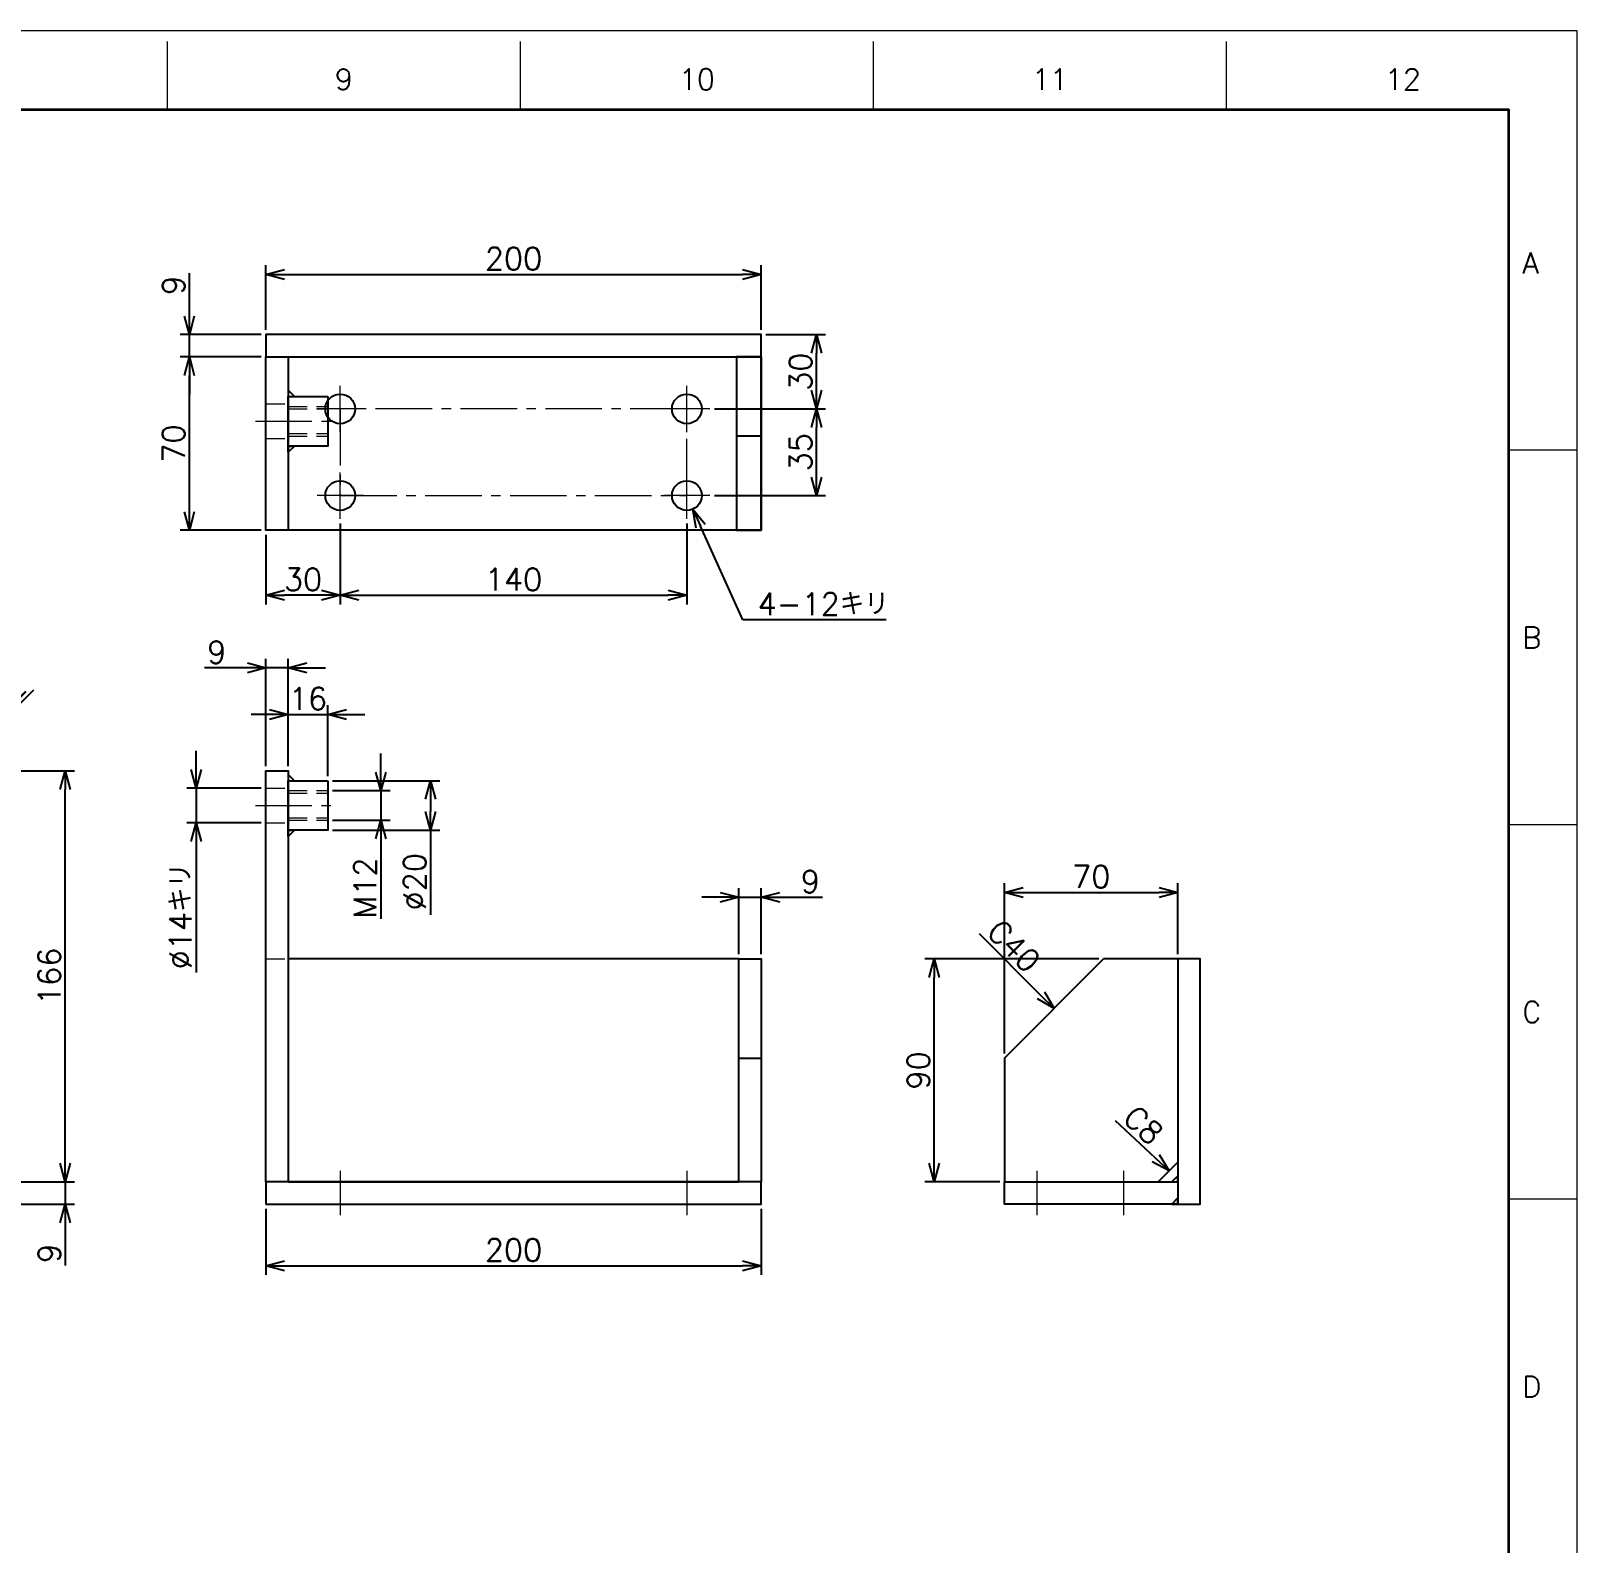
# Model space of a CAD drawing. Header units: millimetres. Extents: x 0 to 1764, y -17 to 1242.
# Drawn here: x 1140 to 1764, y 631 to 1242 of the extents above; entities that cross this region are included whole.
import ezdxf
from ezdxf.enums import TextEntityAlignment as Align

# ---------------------------------------------------------------- set-up
doc = ezdxf.new("R2010")
doc.units = ezdxf.units.MM
doc.header["$LTSCALE"] = 1.2
doc.header["$PDMODE"] = 99
doc.header["$PDSIZE"] = 1
doc.linetypes.add('CENTER2', pattern=[28.575, 19.05, -3.175, 3.175, -3.175])
doc.linetypes.add('HIDDEN', pattern=[9.525, 6.35, -3.175])
for name, color, linetype, lineweight in [('04_HIDDEN', 2, 'HIDDEN', 13), ('05_CENTER', 4, 'CENTER2', 13), ('08_DIM', 3, 'Continuous', 13), ('90_FRAME', 5, 'Continuous', 35)]:
    doc.layers.add(name, color=color, linetype=linetype, lineweight=lineweight)
doc.layers.add('91_BLANK', color=5, linetype='Continuous', lineweight=0, plot=False)
doc.styles.add('KSS_TXT', font='txt.shx', dxfattribs={"bigfont": 'extfont2.shx'})
doc.dimstyles.new('KSS_DIM', dxfattribs={"dimscale": 3, "dimtxt": 3, "dimasz": 2.5, "dimexe": 1.25, "dimexo": 0.625, "dimtad": 1, "dimdsep": 46, "dimtxsty": 'KSS_TXT', "dimblk": 'OPEN30', "dimcen": 0, "dimazin": 2, "dimtfac": 0.75, "dimtmove": 0, "dimatfit": 3, "dimldrblk": 'OPEN30', "dimfxl": 1.25, "dimtolj": 1, "dimarcsym": 0})
doc.dimstyles.new('KSS_DIM$3', dxfattribs={"dimscale": 3, "dimtxt": 3, "dimasz": 2.5, "dimexe": 1.25, "dimexo": 0.625, "dimtad": 1, "dimtih": 1, "dimtoh": 1, "dimdsep": 46, "dimtxsty": 'KSS_TXT', "dimblk": 'OPEN30', "dimcen": 0, "dimazin": 2, "dimtfac": 0.75, "dimtofl": 0, "dimtmove": 0, "dimatfit": 3, "dimldrblk": 'OPEN30', "dimfxl": 1.25, "dimtolj": 1, "dimarcsym": 0})

# ---------------------------------------------------------------- blocks, each defined once
blk = doc.blocks.new('_Open30')
at = {"color": 0, "linetype": 'ByBlock', "lineweight": -2}
for p, q in [((-1, 0.268), (0, 0)), ((0, 0), (-1, -0.268)), ((0, 0), (-1, 0))]:
    blk.add_line(p, q, dxfattribs=at)
blk = doc.blocks.new('*D193')
at = {"layer": '08_DIM', "color": 0, "lineweight": -2, "transparency": 16777216}
for p, q in [((1110.06, 942.88), (1157.2, 942.88)), ((1153.45, 784.38), (1153.45, 935.38)), ((1110.06, 776.88), (1157.2, 776.88))]:
    blk.add_line(p, q, dxfattribs=at)
at = {"layer": 'Defpoints', "color": 0, "transparency": 16777216}
for p in [(1108.18, 942.88), (1153.45, 942.88), (1108.18, 776.88)]:
    blk.add_point(p, dxfattribs=at)
at = {"layer": '08_DIM', "color": 0, "lineweight": -2, "transparency": 16777216, "xscale": 7.5, "yscale": 7.5, "zscale": 7.5}
for p, rotation in [((1153.45, 942.88), 90), ((1153.45, 776.88), 270)]:
    blk.add_blockref('_Open30', p, dxfattribs=dict(at, rotation=rotation))
at = {"layer": '08_DIM', "color": 0, "transparency": 16777216, "insert": (1147.08, 859.88), "char_height": 9, "attachment_point": 5, "rotation": 90, "style": 'KSS_TXT'}
blk.add_mtext('\\A1;166', dxfattribs=at)
blk = doc.blocks.new('*D188')
at = {"layer": '08_DIM', "color": 0, "lineweight": -2, "transparency": 16777216}
for p, q in [((1153.45, 784.38), (1153.45, 791.88)), ((1110.06, 776.88), (1157.2, 776.88)), ((1153.45, 776.88), (1153.45, 767.88)), ((1110.06, 767.88), (1157.2, 767.88)), ((1153.45, 760.38), (1153.45, 743.13))]:
    blk.add_line(p, q, dxfattribs=at)
at = {"layer": 'Defpoints', "color": 0, "transparency": 16777216}
for p in [(1108.18, 776.88), (1108.18, 767.88), (1153.45, 767.88)]:
    blk.add_point(p, dxfattribs=at)
at = {"layer": '08_DIM', "color": 0, "lineweight": -2, "transparency": 16777216, "xscale": 7.5, "yscale": 7.5, "zscale": 7.5}
for p, rotation in [((1153.45, 776.88), 270), ((1153.45, 767.88), 90)]:
    blk.add_blockref('_Open30', p, dxfattribs=dict(at, rotation=rotation))
at = {"layer": '08_DIM', "color": 0, "transparency": 16777216, "insert": (1147.08, 748.01), "char_height": 9, "attachment_point": 5, "rotation": 90, "style": 'KSS_TXT'}
blk.add_mtext('\\A1;9', dxfattribs=at)
blk = doc.blocks.new('*D194')
at = {"layer": '08_DIM', "color": 0, "lineweight": -2, "transparency": 16777216}
blk.add_line((1112.48, 947.19), (1140.86, 975.57), dxfattribs=at)
at = {"layer": 'Defpoints', "color": 0, "transparency": 16777216}
for p in [(1148.56, 983.26), (1148.56, 983.26), (1107.18, 941.88)]:
    blk.add_point(p, dxfattribs=at)
at = {"layer": '08_DIM', "color": 0, "lineweight": -2, "transparency": 16777216, "xscale": 7.5, "yscale": 7.5, "zscale": 7.5, "rotation": 224.9999999999999}
blk.add_blockref('_Open30', (1107.18, 941.88), dxfattribs=at)
at = {"layer": '08_DIM', "color": 0, "transparency": 16777216, "insert": (1123.36, 967.08), "char_height": 9, "attachment_point": 5, "rotation": 45, "style": 'KSS_TXT'}
blk.add_mtext('\\A1;2-C2', dxfattribs=at)
blk = doc.blocks.new('*D195')
at = {"layer": '08_DIM', "color": 0, "lineweight": -2, "transparency": 16777216}
for p, q in [((1206.42, 943.38), (1206.42, 950.88)), ((1232.67, 935.88), (1202.67, 935.88)), ((1206.42, 935.88), (1206.42, 921.88)), ((1232.67, 921.88), (1202.67, 921.88)), ((1206.42, 914.38), (1206.42, 861.43))]:
    blk.add_line(p, q, dxfattribs=at)
at = {"layer": 'Defpoints', "color": 0, "transparency": 16777216}
for p in [(1234.55, 935.88), (1206.42, 921.88), (1234.55, 921.88)]:
    blk.add_point(p, dxfattribs=at)
at = {"layer": '08_DIM', "color": 0, "lineweight": -2, "transparency": 16777216, "xscale": 7.5, "yscale": 7.5, "zscale": 7.5}
for p, rotation in [((1206.42, 935.88), 270), ((1206.42, 921.88), 90)]:
    blk.add_blockref('_Open30', p, dxfattribs=dict(at, rotation=rotation))
at = {"layer": '08_DIM', "color": 0, "transparency": 16777216, "insert": (1200.04, 884.16), "char_height": 9, "attachment_point": 5, "rotation": 90, "style": 'KSS_TXT'}
blk.add_mtext('\\A1;%%C14キリ', dxfattribs=at)
blk = doc.blocks.new('*D196')
at = {"layer": '08_DIM', "color": 0, "lineweight": -2, "transparency": 16777216}
for p, q in [((1280.97, 942.38), (1280.97, 949.88)), ((1261.42, 934.88), (1284.72, 934.88)), ((1280.97, 934.88), (1280.97, 922.88)), ((1261.42, 922.88), (1284.72, 922.88)), ((1280.97, 915.38), (1280.97, 883.13))]:
    blk.add_line(p, q, dxfattribs=at)
at = {"layer": 'Defpoints', "color": 0, "transparency": 16777216}
for p in [(1259.55, 934.88), (1259.55, 922.88), (1280.97, 922.88)]:
    blk.add_point(p, dxfattribs=at)
at = {"layer": '08_DIM', "color": 0, "lineweight": -2, "transparency": 16777216, "xscale": 7.5, "yscale": 7.5, "zscale": 7.5}
for p, rotation in [((1280.97, 934.88), 270), ((1280.97, 922.88), 90)]:
    blk.add_blockref('_Open30', p, dxfattribs=dict(at, rotation=rotation))
at = {"layer": '08_DIM', "color": 0, "transparency": 16777216, "insert": (1274.6, 895.51), "char_height": 9, "attachment_point": 5, "rotation": 90, "style": 'KSS_TXT'}
blk.add_mtext('\\A1;M12', dxfattribs=at)
blk = doc.blocks.new('*D197')
at = {"layer": '08_DIM', "color": 0, "lineweight": -2, "transparency": 16777216}
for p, q in [((1261.42, 938.88), (1304.78, 938.88)), ((1301.03, 931.38), (1301.03, 926.38)), ((1261.42, 918.88), (1304.78, 918.88)), ((1301.03, 918.88), (1301.03, 884.76))]:
    blk.add_line(p, q, dxfattribs=at)
at = {"layer": 'Defpoints', "color": 0, "transparency": 16777216}
for p in [(1259.55, 938.88), (1259.55, 918.88), (1301.03, 918.88)]:
    blk.add_point(p, dxfattribs=at)
at = {"layer": '08_DIM', "color": 0, "lineweight": -2, "transparency": 16777216, "xscale": 7.5, "yscale": 7.5, "zscale": 7.5}
for p, rotation in [((1301.03, 938.88), 90), ((1301.03, 918.88), 270)]:
    blk.add_blockref('_Open30', p, dxfattribs=dict(at, rotation=rotation))
at = {"layer": '08_DIM', "color": 0, "transparency": 16777216, "insert": (1294.65, 898.07), "char_height": 9, "attachment_point": 5, "rotation": 90, "style": 'KSS_TXT'}
blk.add_mtext('\\A1;%%C20', dxfattribs=at)
blk = doc.blocks.new('*D198')
at = {"layer": '08_DIM', "color": 0, "lineweight": -2, "transparency": 16777216}
for p, q in [((1243.55, 944.76), (1243.55, 969.36)), ((1259.55, 940.76), (1259.55, 969.36)), ((1236.05, 965.61), (1228.55, 965.61)), ((1243.55, 965.61), (1259.55, 965.61)), ((1267.05, 965.61), (1274.55, 965.61))]:
    blk.add_line(p, q, dxfattribs=at)
at = {"layer": 'Defpoints', "color": 0, "transparency": 16777216}
for p in [(1259.55, 965.61), (1243.55, 942.88), (1259.55, 938.88)]:
    blk.add_point(p, dxfattribs=at)
at = {"layer": '08_DIM', "color": 0, "lineweight": -2, "transparency": 16777216, "xscale": 7.5, "yscale": 7.5, "zscale": 7.5}
blk.add_blockref('_Open30', (1243.55, 965.61), dxfattribs=at)
at = {"layer": '08_DIM', "color": 0, "lineweight": -2, "transparency": 16777216, "xscale": 7.5, "yscale": 7.5, "zscale": 7.5, "rotation": 180}
blk.add_blockref('_Open30', (1259.55, 965.61), dxfattribs=at)
at = {"layer": '08_DIM', "color": 0, "transparency": 16777216, "insert": (1251.55, 971.99), "char_height": 9, "attachment_point": 5, "style": 'KSS_TXT'}
blk.add_mtext('\\A1;16', dxfattribs=at)
blk = doc.blocks.new('*D199')
at = {"layer": '08_DIM', "color": 0, "lineweight": -2, "transparency": 16777216}
for p, q in [((1234.55, 944.76), (1234.55, 988.14)), ((1243.55, 944.76), (1243.55, 988.14)), ((1227.05, 984.39), (1209.8, 984.39)), ((1243.55, 984.39), (1234.55, 984.39)), ((1251.05, 984.39), (1258.55, 984.39))]:
    blk.add_line(p, q, dxfattribs=at)
at = {"layer": 'Defpoints', "color": 0, "transparency": 16777216}
for p in [(1234.55, 984.39), (1234.55, 942.88), (1243.55, 942.88)]:
    blk.add_point(p, dxfattribs=at)
at = {"layer": '08_DIM', "color": 0, "lineweight": -2, "transparency": 16777216, "xscale": 7.5, "yscale": 7.5, "zscale": 7.5}
blk.add_blockref('_Open30', (1234.55, 984.39), dxfattribs=at)
at = {"layer": '08_DIM', "color": 0, "lineweight": -2, "transparency": 16777216, "xscale": 7.5, "yscale": 7.5, "zscale": 7.5, "rotation": 180}
blk.add_blockref('_Open30', (1243.55, 984.39), dxfattribs=at)
at = {"layer": '08_DIM', "color": 0, "transparency": 16777216, "insert": (1214.67, 990.76), "char_height": 9, "attachment_point": 5, "style": 'KSS_TXT'}
blk.add_mtext('\\A1;9', dxfattribs=at)
blk = doc.blocks.new('*D200')
at = {"layer": '08_DIM', "color": 0, "lineweight": -2, "transparency": 16777216}
for p, q in [((1234.55, 766.01), (1234.55, 739.28)), ((1434.54, 766.01), (1434.54, 739.28)), ((1242.05, 743.03), (1427.04, 743.03))]:
    blk.add_line(p, q, dxfattribs=at)
at = {"layer": 'Defpoints', "color": 0, "transparency": 16777216}
for p in [(1234.55, 767.88), (1434.54, 767.88), (1434.54, 743.03)]:
    blk.add_point(p, dxfattribs=at)
at = {"layer": '08_DIM', "color": 0, "lineweight": -2, "transparency": 16777216, "xscale": 7.5, "yscale": 7.5, "zscale": 7.5, "rotation": 180}
blk.add_blockref('_Open30', (1234.55, 743.03), dxfattribs=at)
at = {"layer": '08_DIM', "color": 0, "lineweight": -2, "transparency": 16777216, "xscale": 7.5, "yscale": 7.5, "zscale": 7.5}
blk.add_blockref('_Open30', (1434.54, 743.03), dxfattribs=at)
at = {"layer": '08_DIM', "color": 0, "transparency": 16777216, "insert": (1334.55, 749.4), "char_height": 9, "attachment_point": 5, "style": 'KSS_TXT'}
blk.add_mtext('\\A1;200', dxfattribs=at)
blk = doc.blocks.new('*D201')
at = {"layer": '08_DIM', "color": 0, "lineweight": -2, "transparency": 16777216}
for p, q in [((1425.54, 868.76), (1425.54, 895.53)), ((1434.54, 868.76), (1434.54, 895.53)), ((1418.04, 891.78), (1410.54, 891.78)), ((1425.54, 891.78), (1434.54, 891.78)), ((1442.04, 891.78), (1459.29, 891.78))]:
    blk.add_line(p, q, dxfattribs=at)
at = {"layer": 'Defpoints', "color": 0, "transparency": 16777216}
for p in [(1434.54, 891.78), (1425.54, 866.88), (1434.54, 866.88)]:
    blk.add_point(p, dxfattribs=at)
at = {"layer": '08_DIM', "color": 0, "lineweight": -2, "transparency": 16777216, "xscale": 7.5, "yscale": 7.5, "zscale": 7.5}
blk.add_blockref('_Open30', (1425.54, 891.78), dxfattribs=at)
at = {"layer": '08_DIM', "color": 0, "lineweight": -2, "transparency": 16777216, "xscale": 7.5, "yscale": 7.5, "zscale": 7.5, "rotation": 180}
blk.add_blockref('_Open30', (1434.54, 891.78), dxfattribs=at)
at = {"layer": '08_DIM', "color": 0, "transparency": 16777216, "insert": (1454.42, 898.15), "char_height": 9, "attachment_point": 5, "style": 'KSS_TXT'}
blk.add_mtext('\\A1;9', dxfattribs=at)
blk = doc.blocks.new('*D202')
at = {"layer": '08_DIM', "color": 0, "lineweight": -2, "transparency": 16777216}
for p, q in [((1234.55, 1038.13), (1234.55, 1010.01)), ((1264.55, 1042.79), (1264.55, 1010.01)), ((1257.05, 1013.76), (1242.05, 1013.76))]:
    blk.add_line(p, q, dxfattribs=at)
at = {"layer": 'Defpoints', "color": 0, "transparency": 16777216}
for p in [(1264.55, 1044.66), (1234.55, 1040), (1234.55, 1013.76)]:
    blk.add_point(p, dxfattribs=at)
at = {"layer": '08_DIM', "color": 0, "lineweight": -2, "transparency": 16777216, "xscale": 7.5, "yscale": 7.5, "zscale": 7.5}
for p, rotation in [((1234.55, 1013.76), 180.0000000000119), ((1264.55, 1013.76), 1.194219744989305e-11)]:
    blk.add_blockref('_Open30', p, dxfattribs=dict(at, rotation=rotation))
at = {"layer": '08_DIM', "color": 0, "transparency": 16777216, "insert": (1249.55, 1020.13), "char_height": 9, "attachment_point": 5, "style": 'KSS_TXT'}
blk.add_mtext('\\A1;30', dxfattribs=at)
blk = doc.blocks.new('*D203')
at = {"layer": '08_DIM', "color": 0, "lineweight": -2, "transparency": 16777216}
for p, q in [((1264.55, 1042.79), (1264.55, 1010.01)), ((1404.55, 1042.79), (1404.55, 1010.01)), ((1272.05, 1013.76), (1397.05, 1013.76))]:
    blk.add_line(p, q, dxfattribs=at)
at = {"layer": 'Defpoints', "color": 0, "transparency": 16777216}
for p in [(1264.55, 1044.66), (1404.55, 1044.66), (1404.55, 1013.76)]:
    blk.add_point(p, dxfattribs=at)
at = {"layer": '08_DIM', "color": 0, "lineweight": -2, "transparency": 16777216, "xscale": 7.5, "yscale": 7.5, "zscale": 7.5}
for p, rotation in [((1264.55, 1013.76), 180.0000000000119), ((1404.55, 1013.76), 1.191090466310817e-11)]:
    blk.add_blockref('_Open30', p, dxfattribs=dict(at, rotation=rotation))
at = {"layer": '08_DIM', "color": 0, "transparency": 16777216, "insert": (1334.55, 1020.13), "char_height": 9, "attachment_point": 5, "style": 'KSS_TXT'}
blk.add_mtext('\\A1;140', dxfattribs=at)
blk = doc.blocks.new('*D204')
at = {"layer": '08_DIM', "color": 0, "lineweight": -2, "transparency": 16777216}
for p, q in [((1415.76, 1089), (1460.6, 1089)), ((1456.85, 1061.5), (1456.85, 1081.5)), ((1415.76, 1054), (1460.6, 1054))]:
    blk.add_line(p, q, dxfattribs=at)
at = {"layer": 'Defpoints', "color": 0, "transparency": 16777216}
for p in [(1413.89, 1089), (1456.85, 1089), (1413.89, 1054)]:
    blk.add_point(p, dxfattribs=at)
at = {"layer": '08_DIM', "color": 0, "lineweight": -2, "transparency": 16777216, "xscale": 7.5, "yscale": 7.5, "zscale": 7.5}
for p, rotation in [((1456.85, 1089), 90), ((1456.85, 1054), 270)]:
    blk.add_blockref('_Open30', p, dxfattribs=dict(at, rotation=rotation))
at = {"layer": '08_DIM', "color": 0, "transparency": 16777216, "insert": (1450.46, 1071.5), "char_height": 9, "attachment_point": 5, "rotation": 90, "style": 'KSS_TXT'}
blk.add_mtext('\\A1;35', dxfattribs=at)
blk = doc.blocks.new('*D205')
at = {"layer": '08_DIM', "color": 0, "lineweight": -2, "transparency": 16777216}
for p, q in [((1436.42, 1119), (1460.6, 1119)), ((1456.85, 1096.5), (1456.85, 1111.5)), ((1415.76, 1089), (1460.6, 1089))]:
    blk.add_line(p, q, dxfattribs=at)
at = {"layer": 'Defpoints', "color": 0, "transparency": 16777216}
for p in [(1434.54, 1119), (1456.85, 1119), (1413.89, 1089)]:
    blk.add_point(p, dxfattribs=at)
at = {"layer": '08_DIM', "color": 0, "lineweight": -2, "transparency": 16777216, "xscale": 7.5, "yscale": 7.5, "zscale": 7.5}
for p, rotation in [((1456.85, 1119), 90), ((1456.85, 1089), 270)]:
    blk.add_blockref('_Open30', p, dxfattribs=dict(at, rotation=rotation))
at = {"layer": '08_DIM', "color": 0, "transparency": 16777216, "insert": (1450.47, 1104), "char_height": 9, "attachment_point": 5, "rotation": 90, "style": 'KSS_TXT'}
blk.add_mtext('\\A1;30', dxfattribs=at)
blk = doc.blocks.new('*D206')
at = {"layer": '08_DIM', "color": 0, "lineweight": -2, "transparency": 16777216}
for p, q in [((1232.67, 1110), (1199.87, 1110)), ((1203.62, 1047.5), (1203.62, 1102.5)), ((1232.67, 1040), (1199.87, 1040))]:
    blk.add_line(p, q, dxfattribs=at)
at = {"layer": 'Defpoints', "color": 0, "transparency": 16777216}
for p in [(1203.62, 1110), (1234.55, 1110), (1234.55, 1040)]:
    blk.add_point(p, dxfattribs=at)
at = {"layer": '08_DIM', "color": 0, "lineweight": -2, "transparency": 16777216, "xscale": 7.5, "yscale": 7.5, "zscale": 7.5}
for p, rotation in [((1203.62, 1110), 90), ((1203.62, 1040), 270)]:
    blk.add_blockref('_Open30', p, dxfattribs=dict(at, rotation=rotation))
at = {"layer": '08_DIM', "color": 0, "transparency": 16777216, "insert": (1197.24, 1075), "char_height": 9, "attachment_point": 5, "rotation": 90, "style": 'KSS_TXT'}
blk.add_mtext('\\A1;70', dxfattribs=at)
blk = doc.blocks.new('*D207')
at = {"layer": '08_DIM', "color": 0, "lineweight": -2, "transparency": 16777216}
for p, q in [((1203.62, 1126.5), (1203.62, 1143.75)), ((1232.67, 1119), (1199.87, 1119)), ((1203.62, 1110), (1203.62, 1119)), ((1232.67, 1110), (1199.87, 1110)), ((1203.62, 1102.5), (1203.62, 1095))]:
    blk.add_line(p, q, dxfattribs=at)
at = {"layer": 'Defpoints', "color": 0, "transparency": 16777216}
for p in [(1203.62, 1119), (1234.55, 1119), (1234.55, 1110)]:
    blk.add_point(p, dxfattribs=at)
at = {"layer": '08_DIM', "color": 0, "lineweight": -2, "transparency": 16777216, "xscale": 7.5, "yscale": 7.5, "zscale": 7.5}
for p, rotation in [((1203.62, 1119), 270), ((1203.62, 1110), 90)]:
    blk.add_blockref('_Open30', p, dxfattribs=dict(at, rotation=rotation))
at = {"layer": '08_DIM', "color": 0, "transparency": 16777216, "insert": (1197.24, 1138.88), "char_height": 9, "attachment_point": 5, "rotation": 90, "style": 'KSS_TXT'}
blk.add_mtext('\\A1;9', dxfattribs=at)
blk = doc.blocks.new('*D208')
at = {"layer": '08_DIM', "color": 0, "lineweight": -2, "transparency": 16777216}
for p, q in [((1234.55, 1120.88), (1234.55, 1147.02)), ((1242.05, 1143.27), (1427.04, 1143.27)), ((1434.54, 1120.88), (1434.54, 1147.02))]:
    blk.add_line(p, q, dxfattribs=at)
at = {"layer": 'Defpoints', "color": 0, "transparency": 16777216}
for p in [(1434.54, 1143.27), (1234.55, 1119), (1434.54, 1119)]:
    blk.add_point(p, dxfattribs=at)
at = {"layer": '08_DIM', "color": 0, "lineweight": -2, "transparency": 16777216, "xscale": 7.5, "yscale": 7.5, "zscale": 7.5}
for p, rotation in [((1234.55, 1143.27), 180.0000000000119), ((1434.54, 1143.27), 1.19202923482714e-11)]:
    blk.add_blockref('_Open30', p, dxfattribs=dict(at, rotation=rotation))
at = {"layer": '08_DIM', "color": 0, "transparency": 16777216, "insert": (1334.55, 1149.64), "char_height": 9, "attachment_point": 5, "style": 'KSS_TXT'}
blk.add_mtext('\\A1;200', dxfattribs=at)
blk = doc.blocks.new('*D209')
at = {"layer": '08_DIM', "color": 0, "lineweight": -2, "transparency": 16777216}
for p, q in [((1427.16, 1003.82), (1410.09, 1041.69)), ((1484.98, 1003.82), (1427.16, 1003.82))]:
    blk.add_line(p, q, dxfattribs=at)
at = {"layer": 'Defpoints', "color": 0, "transparency": 16777216}
for p in [(1402.08, 1059.47), (1407.01, 1048.53)]:
    blk.add_point(p, dxfattribs=at)
at = {"layer": '08_DIM', "color": 0, "lineweight": -2, "transparency": 16777216, "xscale": 7.5, "yscale": 7.5, "zscale": 7.5, "rotation": 114.2586425204326}
blk.add_blockref('_Open30', (1407.01, 1048.53), dxfattribs=at)
at = {"layer": '08_DIM', "color": 0, "transparency": 16777216, "insert": (1459.63, 1010.2), "char_height": 9, "attachment_point": 5, "style": 'KSS_TXT'}
blk.add_mtext('\\A1;4-12キリ', dxfattribs=at)
blk = doc.blocks.new('*D212')
at = {"layer": '08_DIM', "color": 0, "lineweight": -2, "transparency": 16777216}
for p, q in [((1570.97, 866.88), (1500.7, 866.88)), ((1504.45, 784.38), (1504.45, 859.38)), ((1530.97, 776.88), (1500.7, 776.88))]:
    blk.add_line(p, q, dxfattribs=at)
at = {"layer": 'Defpoints', "color": 0, "transparency": 16777216}
for p in [(1504.45, 866.88), (1572.85, 866.88), (1532.85, 776.88)]:
    blk.add_point(p, dxfattribs=at)
at = {"layer": '08_DIM', "color": 0, "lineweight": -2, "transparency": 16777216, "xscale": 7.5, "yscale": 7.5, "zscale": 7.5}
for p, rotation in [((1504.45, 866.88), 90), ((1504.45, 776.88), 270)]:
    blk.add_blockref('_Open30', p, dxfattribs=dict(at, rotation=rotation))
at = {"layer": '08_DIM', "color": 0, "transparency": 16777216, "insert": (1498.07, 821.88), "char_height": 9, "attachment_point": 5, "rotation": 90, "style": 'KSS_TXT'}
blk.add_mtext('\\A1;90', dxfattribs=at)
blk = doc.blocks.new('*D210')
at = {"layer": '08_DIM', "color": 0, "lineweight": -2, "transparency": 16777216}
blk.add_line((1593.86, 786.5), (1577.71, 801.55), dxfattribs=at)
at = {"layer": 'Defpoints', "color": 0, "transparency": 16777216}
for p in [(1569.8, 808.94), (1569.8, 808.94), (1599.35, 781.38)]:
    blk.add_point(p, dxfattribs=at)
at = {"layer": '08_DIM', "color": 0, "lineweight": -2, "transparency": 16777216, "xscale": 7.5, "yscale": 7.5, "zscale": 7.5, "rotation": 317.0057854646768}
blk.add_blockref('_Open30', (1599.35, 781.38), dxfattribs=at)
at = {"layer": '08_DIM', "color": 0, "transparency": 16777216, "insert": (1588.92, 799.82), "char_height": 9, "attachment_point": 5, "rotation": 317.00579, "style": 'KSS_TXT'}
blk.add_mtext('\\A1;C8', dxfattribs=at)
blk = doc.blocks.new('*D211')
at = {"layer": '08_DIM', "color": 0, "lineweight": -2, "transparency": 16777216}
for p, q in [((1532.85, 828.76), (1532.85, 897.52)), ((1540.35, 893.77), (1595.35, 893.77)), ((1602.85, 868.76), (1602.85, 897.52))]:
    blk.add_line(p, q, dxfattribs=at)
at = {"layer": 'Defpoints', "color": 0, "transparency": 16777216}
for p in [(1602.85, 893.77), (1602.85, 866.88), (1532.85, 826.88)]:
    blk.add_point(p, dxfattribs=at)
at = {"layer": '08_DIM', "color": 0, "lineweight": -2, "transparency": 16777216, "xscale": 7.5, "yscale": 7.5, "zscale": 7.5, "rotation": 180}
blk.add_blockref('_Open30', (1532.85, 893.77), dxfattribs=at)
at = {"layer": '08_DIM', "color": 0, "lineweight": -2, "transparency": 16777216, "xscale": 7.5, "yscale": 7.5, "zscale": 7.5}
blk.add_blockref('_Open30', (1602.85, 893.77), dxfattribs=at)
at = {"layer": '08_DIM', "color": 0, "transparency": 16777216, "insert": (1567.85, 900.15), "char_height": 9, "attachment_point": 5, "style": 'KSS_TXT'}
blk.add_mtext('\\A1;70', dxfattribs=at)
blk = doc.blocks.new('*D213')
at = {"layer": '08_DIM', "color": 0, "lineweight": -2, "transparency": 16777216}
blk.add_line((1547.55, 852.19), (1522.72, 877.01), dxfattribs=at)
at = {"layer": 'Defpoints', "color": 0, "transparency": 16777216}
for p in [(1511.41, 888.32), (1511.41, 888.32), (1552.85, 846.88)]:
    blk.add_point(p, dxfattribs=at)
at = {"layer": '08_DIM', "color": 0, "lineweight": -2, "transparency": 16777216, "xscale": 7.5, "yscale": 7.5, "zscale": 7.5, "rotation": 315.0000000000234}
blk.add_blockref('_Open30', (1552.85, 846.88), dxfattribs=at)
at = {"layer": '08_DIM', "color": 0, "transparency": 16777216, "insert": (1536.64, 872.11), "char_height": 9, "attachment_point": 5, "rotation": 315, "style": 'KSS_TXT'}
blk.add_mtext('\\A1;C40', dxfattribs=at)

msp = doc.modelspace()

# ---------------------------------------------------------------- linework, layer by layer
at = {"color": 3}
for p, q in [((1434.545, 1078.002), (1424.545, 1078.002)), ((1425.545, 826.883), (1434.545, 826.883))]:
    msp.add_line(p, q, dxfattribs=at)
at = {"color": 0}
for p, q in [((1532.849, 826.883), (1572.849, 866.883)), ((1602.849, 866.883), (1572.849, 866.883)), ((1532.849, 826.883), (1532.849, 776.883))]:
    msp.add_line(p, q, dxfattribs=at)
msp.add_line((1602.849, 784.883), (1594.849, 776.883))
for points in [[(1234.546, 1110.002), (1434.545, 1110.002), (1434.545, 1119.002), (1234.546, 1119.002)], [(1243.546, 1040.002), (1234.546, 1040.002), (1234.546, 1110.002), (1243.546, 1110.002)], [(1234.546, 1110.002), (1434.545, 1110.002), (1434.545, 1040.002), (1234.546, 1040.002)], [(1424.545, 1040.002), (1434.545, 1040.002), (1434.545, 1110.002), (1424.545, 1110.002)], [(1259.546, 1094.002), (1259.546, 1074.002), (1243.546, 1074.002), (1243.546, 1094.002)], [(1243.546, 776.883), (1234.546, 776.883), (1234.546, 942.883), (1243.546, 942.883)], [(1259.546, 938.883), (1259.546, 918.883), (1243.546, 918.883), (1243.546, 938.883)], [(1243.546, 776.883), (1425.545, 776.883), (1425.545, 866.883), (1243.546, 866.883)], [(1434.545, 776.883), (1425.545, 776.883), (1425.545, 866.883), (1434.545, 866.883)], [(1602.849, 767.883), (1611.849, 767.883), (1611.849, 866.883), (1602.849, 866.883)], [(1234.546, 767.883), (1434.545, 767.883), (1434.545, 776.883), (1234.546, 776.883)], [(1602.849, 767.883), (1532.849, 767.883), (1532.849, 776.883), (1602.849, 776.883)]]:
    msp.add_lwpolyline(points, close=True, dxfattribs=at)
at = {"color": 3}
for points in [[(1243.546, 1094.002), (1246.046, 1094.002), (1246.046, 1094.002), (1243.546, 1096.502)], [(1243.546, 1074.002), (1246.046, 1074.002), (1246.046, 1074.002), (1243.546, 1071.502)], [(1243.546, 938.883), (1246.046, 938.883), (1246.046, 938.883), (1243.546, 941.383)], [(1243.546, 918.883), (1246.046, 918.883), (1246.046, 918.883), (1243.546, 916.383)], [(1602.849, 776.883), (1602.849, 779.383), (1602.849, 779.383), (1600.349, 776.883)], [(1602.849, 767.883), (1602.849, 770.383), (1602.849, 770.383), (1600.349, 767.883)]]:
    msp.add_lwpolyline(points, close=True, dxfattribs=at)
at = {"color": 0}
for centre in [(1264.546, 1089.002), (1404.546, 1089.002), (1264.546, 1054.002), (1404.546, 1054.002)]:
    msp.add_circle(centre, 6, dxfattribs=at)
at = {"layer": '04_HIDDEN'}
for p, q in [((1234.546, 1091.002), (1243.546, 1091.002)), ((1243.546, 1090.002), (1259.546, 1090.002)), ((1243.546, 1089.002), (1259.546, 1089.002)), ((1234.546, 1077.002), (1243.546, 1077.002)), ((1243.546, 1079.002), (1259.546, 1079.002)), ((1243.546, 1078.002), (1259.546, 1078.002)), ((1234.546, 935.883), (1243.546, 935.883)), ((1243.546, 934.883), (1259.546, 934.883)), ((1243.546, 933.883), (1259.546, 933.883)), ((1234.546, 921.883), (1243.546, 921.883)), ((1243.546, 923.883), (1259.546, 923.883)), ((1243.546, 922.883), (1259.546, 922.883)), ((1234.546, 866.883), (1243.546, 866.883))]:
    msp.add_line(p, q, dxfattribs=at)
at = {"layer": '05_CENTER'}
for p, q in [((1264.546, 1079.661), (1264.546, 1098.343)), ((1404.546, 1079.661), (1404.546, 1098.343)), ((1273.887, 1089.002), (1255.204, 1089.002)), ((1413.887, 1089.002), (1395.204, 1089.002)), ((1230.286, 1084.002), (1264.546, 1084.002)), ((1264.546, 1044.661), (1264.546, 1063.343)), ((1404.546, 1044.661), (1404.546, 1063.343)), ((1273.887, 1054.002), (1255.204, 1054.002)), ((1413.887, 1054.002), (1395.204, 1054.002)), ((1230.286, 928.883), (1264.546, 928.883)), ((1264.546, 781.293), (1264.546, 763.396)), ((1404.546, 781.293), (1404.546, 763.396)), ((1545.849, 781.293), (1545.849, 763.396)), ((1580.849, 781.293), (1580.849, 763.396))]:
    msp.add_line(p, q, dxfattribs=at)
msp.add_lwpolyline([(1404.546, 1089.002), (1264.546, 1089.002), (1264.546, 1054.002), (1404.546, 1054.002)], close=True, dxfattribs=at)
at = {"layer": '90_FRAME', "color": 4, "lineweight": 13}
for p, q in [((1194.737, 1209.75), (1194.737, 1237.359)), ((1337.305, 1209.75), (1337.305, 1237.359)), ((1479.873, 1209.75), (1479.873, 1237.359)), ((1622.441, 1209.75), (1622.441, 1237.359)), ((1764.068, 1072.29), (1736.459, 1072.29)), ((1764.068, 921.066), (1736.459, 921.066)), ((1764.068, 769.842), (1736.459, 769.842))]:
    msp.add_line(p, q, dxfattribs=at)
at = {"layer": '90_FRAME'}
msp.add_lwpolyline([(82.742, 27.485), (1736.459, 27.485), (1736.459, 1209.75), (82.742, 1209.75)], close=True, dxfattribs=at)
at = {"layer": '91_BLANK'}
msp.add_lwpolyline([(0, 0), (1764.068, 0), (1764.068, 1241.619), (0, 1241.619)], close=True, dxfattribs=at)

# ---------------------------------------------------------------- texts
at = {"layer": '90_FRAME', "color": 0, "lineweight": 13, "style": 'KSS_TXT'}
for s, p in [('9', (1266.021, 1215.249)), ('10', (1408.589, 1215.249)), ('11', (1551.157, 1215.249)), ('12', (1693.725, 1215.249))]:
    msp.add_text(s, height=8.52, dxfattribs=at).set_placement(p, align=Align.BOTTOM_CENTER)
for s, p in [('A', (1741.947, 1147.902)), ('B', (1741.947, 996.678)), ('C', (1741.947, 845.454)), ('D', (1741.947, 694.23))]:
    msp.add_text(s, height=8.52, dxfattribs=at).set_placement(p, align=Align.MIDDLE_LEFT)

# ---------------------------------------------------------------- dimensions: what is measured, and where the dimension line sits
at = {"layer": '08_DIM'}
for base, p1, p2, angle, picture, middle in [((1434.545, 1143.265), (1234.546, 1119.002), (1434.545, 1119.002), 180, '*D208', (1334.546, 1149.64)), ((1203.617, 1119.002), (1234.546, 1110.002), (1234.546, 1119.002), 90, '*D207', (1197.242, 1138.877)), ((1456.845, 1119.002), (1413.887, 1089.002), (1434.545, 1119.002), 90, '*D205', (1450.47, 1104.002)), ((1203.617, 1110.002), (1234.546, 1040.002), (1234.546, 1110.002), 90, '*D206', (1197.242, 1075.002)), ((1456.845, 1089.002), (1413.887, 1054.002), (1413.887, 1089.002), 90, '*D204', (1450.464, 1071.502)), ((1404.546, 1013.759), (1264.546, 1044.661), (1404.546, 1044.661), 180, '*D203', (1334.546, 1020.134)), ((1234.546, 984.39), (1243.546, 942.883), (1234.546, 942.883), 180, '*D199', (1214.671, 990.765)), ((1259.546, 965.61), (1243.546, 942.883), (1259.546, 938.883), 180, '*D198', (1251.546, 971.985)), ((1153.453, 942.883), (1108.181, 776.883), (1108.181, 942.883), 90, '*D193', (1147.078, 859.883)), ((1602.849, 893.773), (1532.849, 826.883), (1602.849, 866.883), 180, '*D211', (1567.849, 900.148)), ((1434.545, 891.779), (1425.545, 866.883), (1434.545, 866.883), 180, '*D201', (1454.42, 898.154)), ((1504.445, 866.883), (1532.849, 776.883), (1572.849, 866.883), 90, '*D212', (1498.07, 821.883)), ((1153.453, 767.883), (1108.181, 776.883), (1108.181, 767.883), 90, '*D188', (1147.078, 748.008)), ((1434.545, 743.028), (1234.546, 767.883), (1434.545, 767.883), 180, '*D200', (1334.546, 749.403))]:
    dim = msp.add_linear_dim(base=base, p1=p1, p2=p2, angle=angle, dimstyle='KSS_DIM', override={"dimarcsym": 1}, dxfattribs=at)
    dim.commit()
    dim.dimension.update_dxf_attribs({"geometry": picture, "text_midpoint": middle})
dim = msp.add_diameter_dim_2p(p1=(1402.08, 1059.472), p2=(1407.011, 1048.532), text='4-<>キリ', dimstyle='KSS_DIM$3', override={"dimpost": '<>', "dimtix": 1, "dimarcsym": 1}, dxfattribs=at)
dim.commit()
dim.dimension.update_dxf_attribs({"geometry": '*D209', "text_midpoint": (1459.634, 1003.823), "dimtype": 163})
dim = msp.add_linear_dim(base=(1234.546, 1013.759), p1=(1264.546, 1044.661), p2=(1234.546, 1040.002), angle=180, dimstyle='KSS_DIM', override={"dimarcsym": 1}, dxfattribs=at)
dim.commit()
dim.dimension.update_dxf_attribs({"geometry": '*D202', "text_midpoint": (1249.546, 1013.759), "dimtype": 160})
for p1, p2, text, picture, middle in [((1107.181, 941.883), (1148.559, 983.261), '2-C2', '*D194', (1123.362, 967.08)), ((1552.849, 846.883), (1511.414, 888.317), 'C40', '*D213', (1536.639, 872.108)), ((1599.349, 781.383), (1569.795, 808.936), 'C8', '*D210', (1588.919, 799.822))]:
    dim = msp.add_aligned_dim(p1=p1, p2=p2, distance=0, text=text, dimstyle='KSS_DIM', override={"dimse1": 1, "dimse2": 1, "dimsd2": 1, "dimarcsym": 1}, dxfattribs=at)
    dim.commit()
    dim.dimension.update_dxf_attribs({"geometry": picture, "text_midpoint": middle})
for base, p1, p2, text, picture, middle in [((1206.417, 921.883), (1234.546, 935.883), (1234.546, 921.883), '%%C<>キリ', '*D195', (1200.042, 884.158)), ((1280.973, 922.883), (1259.546, 934.883), (1259.546, 922.883), 'M<>', '*D196', (1274.598, 895.508)), ((1301.026, 918.883), (1259.546, 938.883), (1259.546, 918.883), '%%C<>', '*D197', (1294.651, 898.07))]:
    dim = msp.add_linear_dim(base=base, p1=p1, p2=p2, angle=270, text=text, dimstyle='KSS_DIM', override={"dimarcsym": 1}, dxfattribs=at)
    dim.commit()
    dim.dimension.update_dxf_attribs({"geometry": picture, "text_midpoint": middle})

doc.saveas('drawing.dxf')
